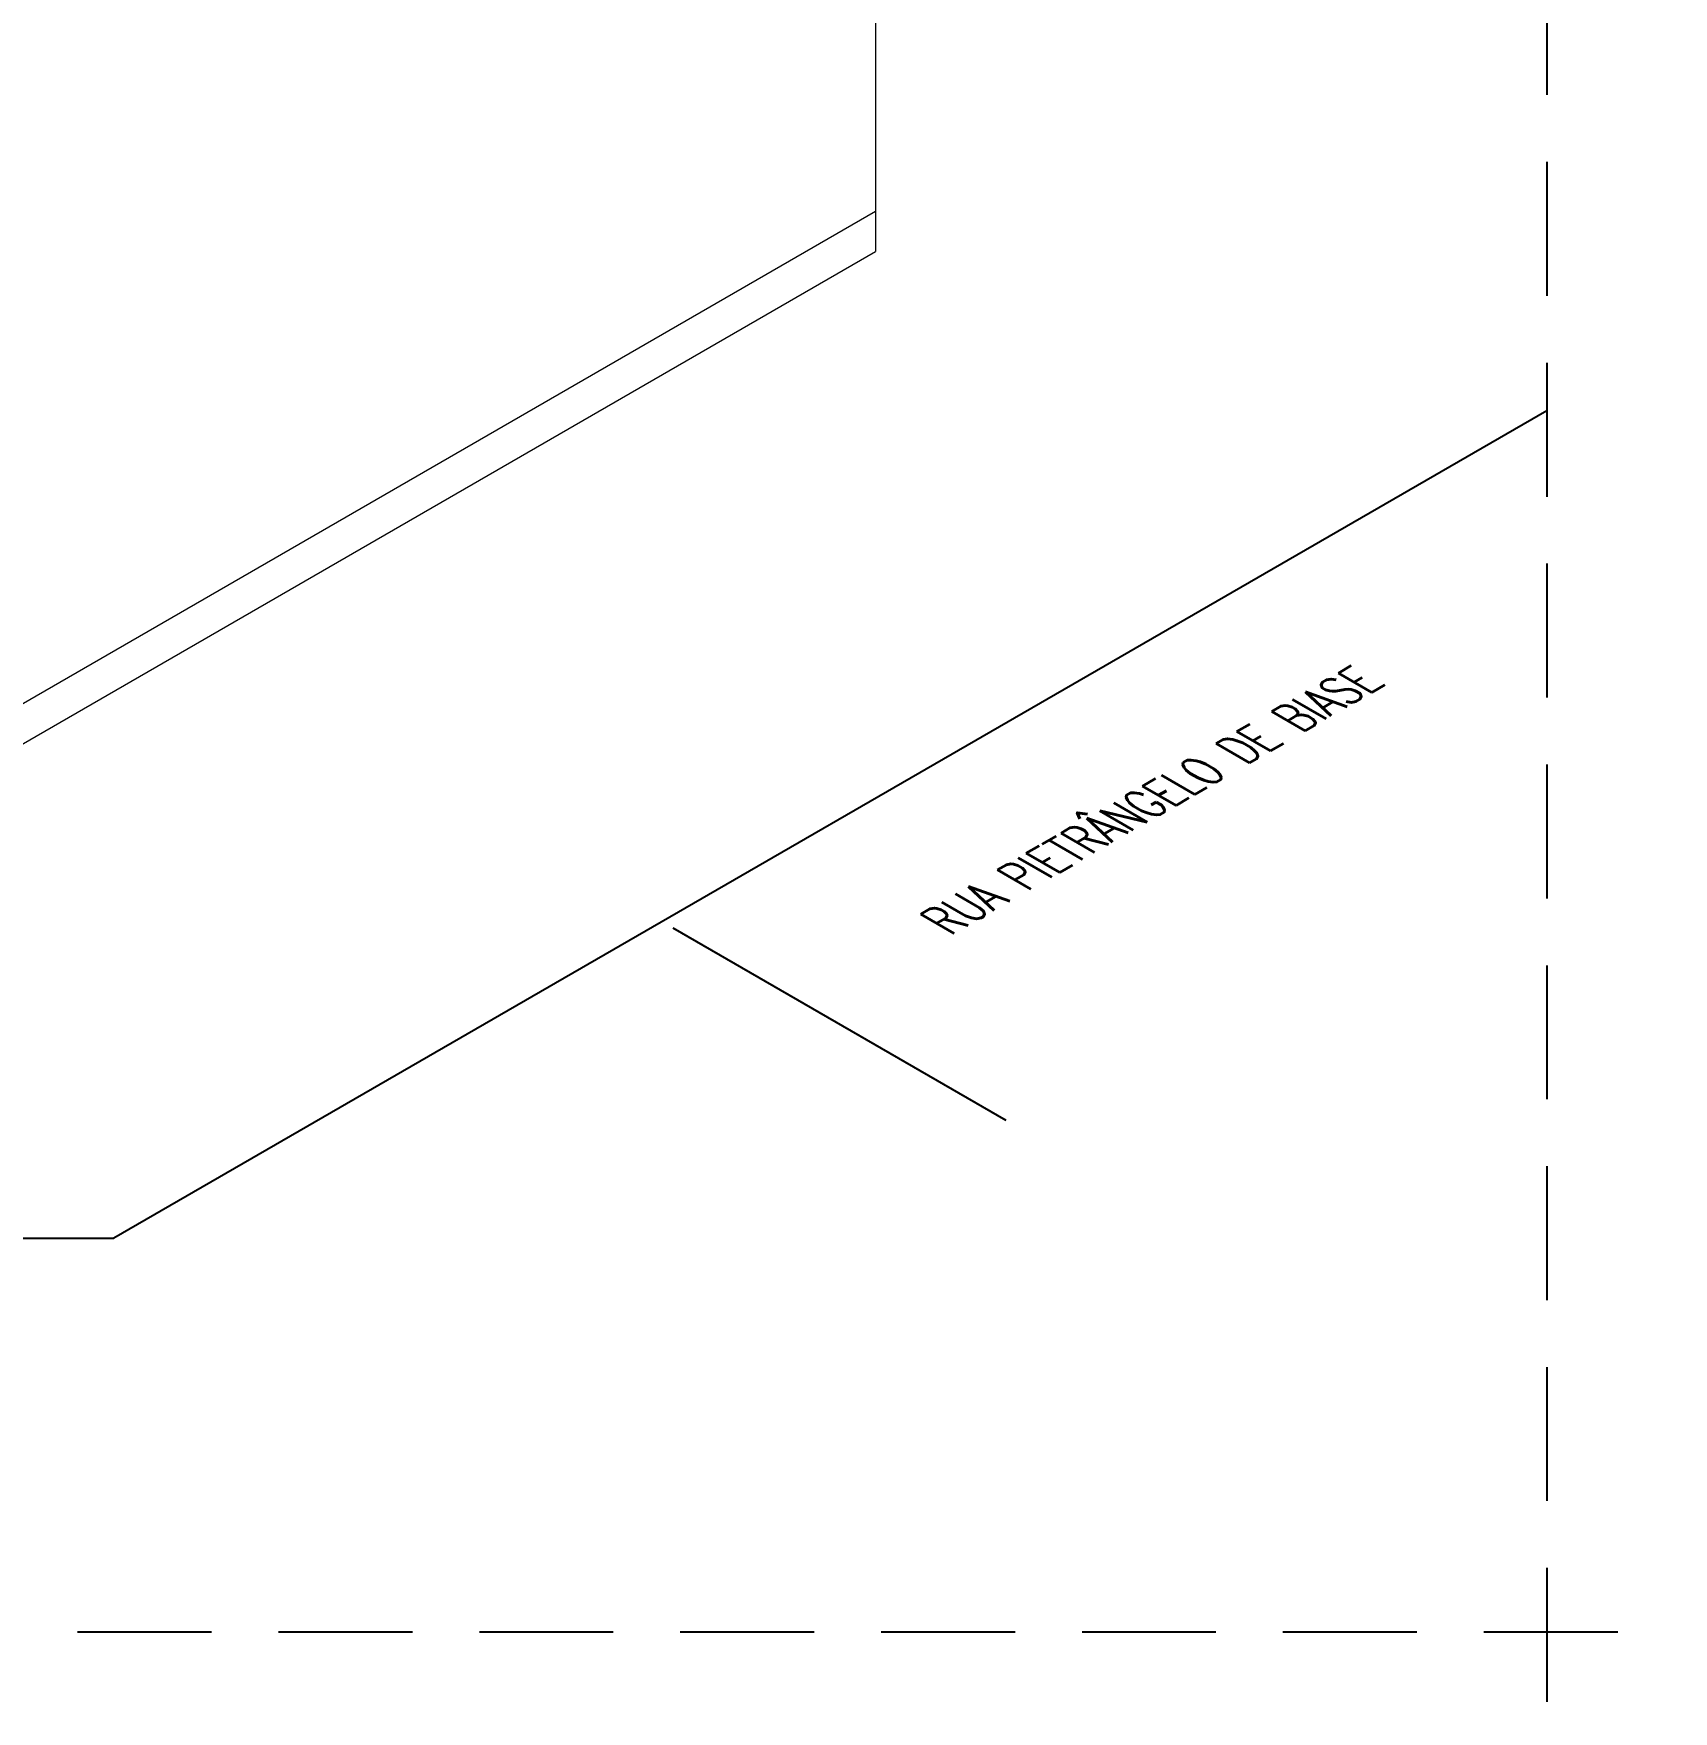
# Model space of a CAD drawing. Header units: millimetres. Extents: x -312439 to 477422, y -331570 to 212570.
# Drawn here: x 399396 to 405518, y 97877 to 104142 of the extents above; entities that cross this region are included whole.
import ezdxf

# ---------------------------------------------------------------- set-up
doc = ezdxf.new("R2010")
doc.units = ezdxf.units.MM
doc.linetypes.add('DASHED', pattern=[0.75, 0.5, -0.25])
doc.layers.add('ARCONDTEXTO', color=4, linetype='Continuous')
doc.styles.add('ROMANS', font='romans.shx', dxfattribs={"height": 187.5})

msp = doc.modelspace()

# ---------------------------------------------------------------- linework, layer by layer
at = {"linetype": 'DASHED', "ltscale": 1000}
for p, q in [((405045.841, 113412.941), (405045.841, 84712.941)), ((387560.008, 98173.97), (419159.925, 98174.318, 0))]:
    msp.add_line(p, q, dxfattribs=at)
at = {"color": 0, "linetype": 'Continuous', "lineweight": 0, "extrusion": (0, 0.816497, 0.57735)}
for p, q in [((402538.928, 107610.71), (402538.928, 103328.094)), ((402538.928, 103478.113), (397420.07, 100522.739)), ((397420.07, 100372.72), (402538.928, 103328.094))]:
    msp.add_line(p, q, dxfattribs=at)
for p, q in [((405045.841, 102733.789), (399695.368, 99644.692)), ((401782.093, 100803.151), (403025.451, 100085.298)), ((396262.167, 99644.692), (399695.368, 99644.692))]:
    msp.add_line(p, q)

# ---------------------------------------------------------------- texts
at = {"layer": 'ARCONDTEXTO', "linetype": 'Continuous', "lineweight": -3, "style": 'ROMANS', "oblique": 330, "width": 0.8}
msp.add_text('RUA PIETRÂNGELO DE BIASE', height=125, rotation=30, dxfattribs=at).set_placement((402818.452, 100773.705))

doc.saveas('drawing.dxf')
